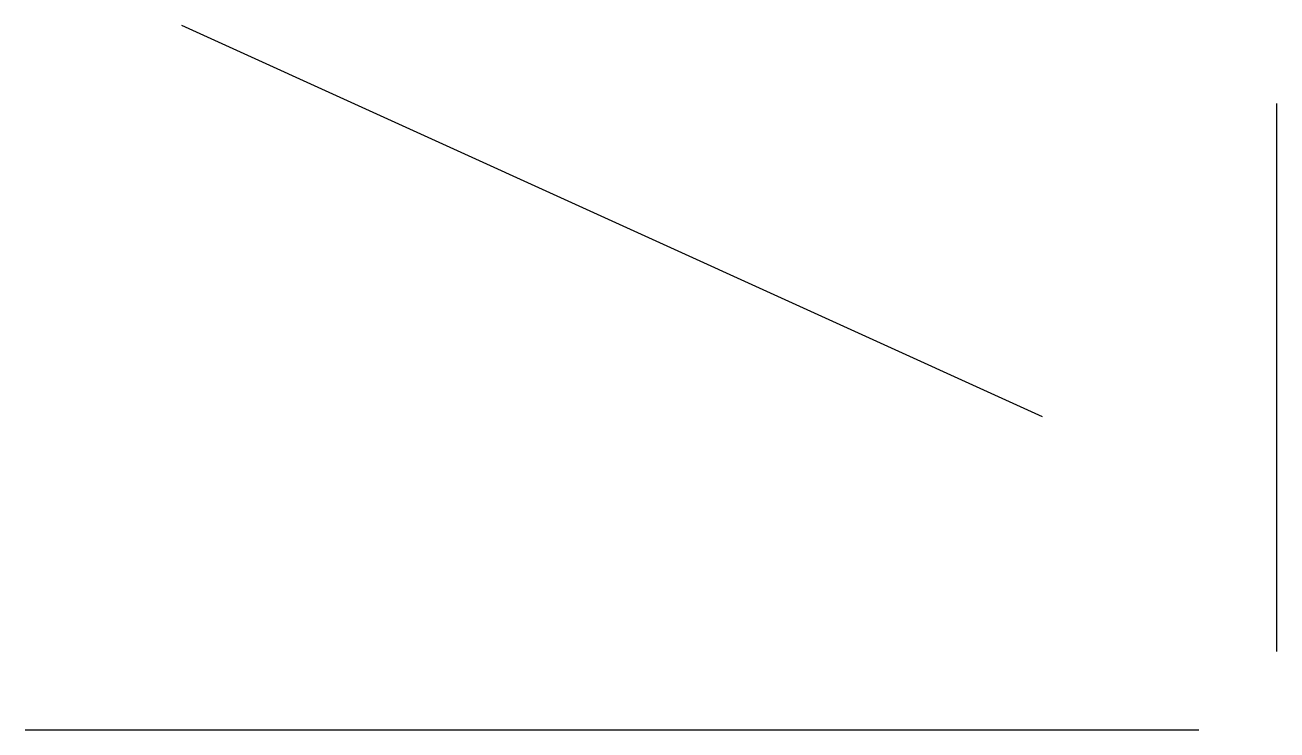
# Model space of a CAD drawing. Header units: millimetres. Extents: x 100 to 260, y 50 to 140.
import ezdxf

# ---------------------------------------------------------------- set-up
doc = ezdxf.new("R2010")
doc.units = ezdxf.units.MM

msp = doc.modelspace()

# ---------------------------------------------------------------- linework, layer by layer
at = {"layer": 'A'}
for p, q in [((120, 140), (230, 90)), ((260, 60), (260, 130)), ((100, 50), (250, 50))]:
    msp.add_line(p, q, dxfattribs=at)

doc.saveas('drawing.dxf')
